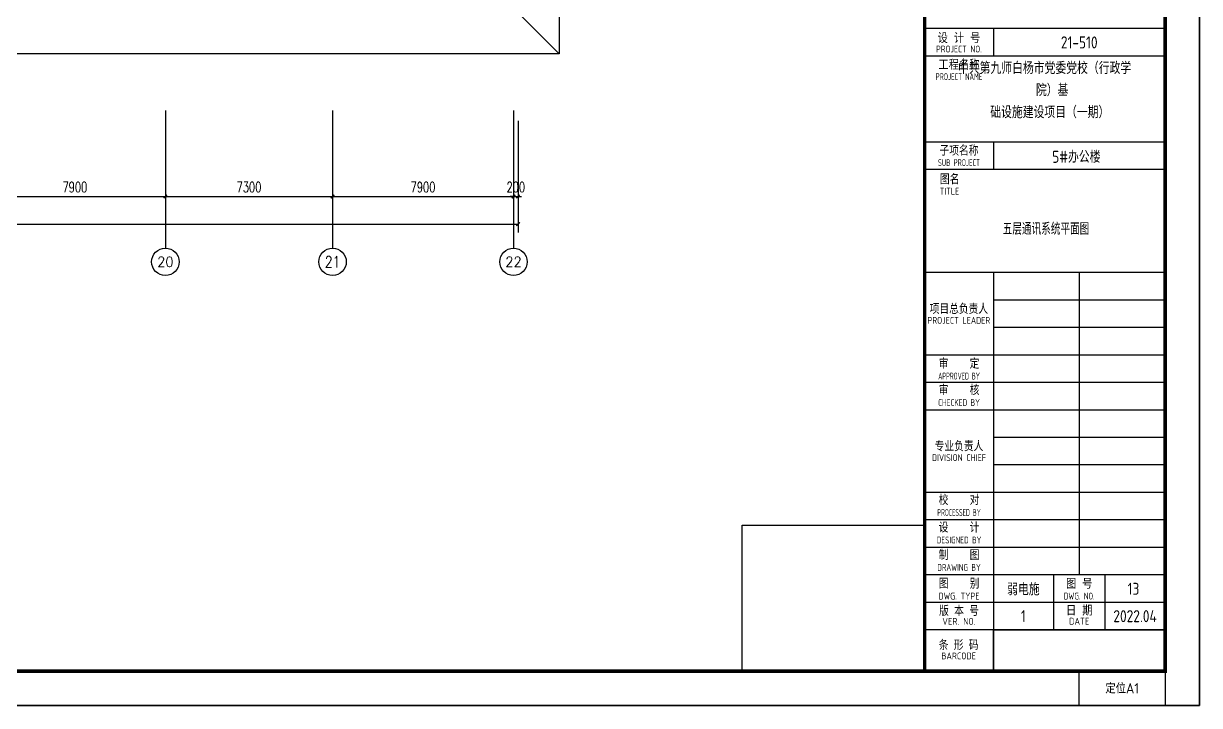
# Model space of a CAD drawing. Extents: x 1398449 to 2142961, y 256969 to 1032940.
# Drawn here: x 1636598 to 1687939, y 256969 to 286743 of the extents above; entities that cross this region are included whole.
import ezdxf
from ezdxf.enums import TextEntityAlignment as Align

# ---------------------------------------------------------------- set-up
doc = ezdxf.new("R2010")
doc.units = 0
doc.header["$LTSCALE"] = 1500
doc.header["$PDSIZE"] = 50
for name, color, linetype in [('1-建筑底图', 8, 'Continuous'), ('AXIS_TEXT', 7, 'Continuous'), ('BTTK', 7, 'Continuous'), ('PUB_TITLE', 4, 'Continuous'), ('TEL_TEXT', 7, 'Continuous'), ('党校-主楼（一期）参照$0$PUB_TITLE', 7, 'Continuous')]:
    doc.layers.add(name, color=color, linetype=linetype)
doc.layers.add('yichutu', color=7, linetype='Continuous', true_color=0xffffff, plot=False)
doc.layers.add('条形码', color=7, linetype='Continuous', plot=False)
doc.layers.add('验收章', color=7, linetype='Continuous', plot=False)
doc.styles.add('_TCH_AXIS', font='COMPLEX', dxfattribs={"bigfont": 'GBCBIG'})
doc.styles.add('_TCH_DIM_T3', font='SIMPLEX', dxfattribs={"width": 0.705882, "bigfont": 'GBCBIG'})
doc.styles.add('_TEL_DIM', font='SIMPLEX', dxfattribs={"width": 0.8, "height": 3.5, "bigfont": 'HZTXT'})
doc.styles.add('COMPLEX', font='COMPLEX')
doc.styles.add('HZ(TK)', font='geniso.shx', dxfattribs={"width": 0.9, "bigfont": 'hztxt.shx'})
doc.styles.get("Standard").update_dxf_attribs({"font": 'gbeitc.shx', "bigfont": 'gbcbig.shx'})
doc.linetypes.add('JIEDI', pattern='A,1.25,-0.25,0.25,-0.25,0.625,["/",Standard,S=0.6,R=0,X=0,Y=-0.3],0.625,-0.25,0.25,-0.25', length=4)
doc.dimstyles.new('_TCH_ARCH&&150', dxfattribs={"dimtxt": 446.25, "dimasz": 150, "dimexe": 375, "dimexo": 450, "dimgap": 189.375, "dimtad": 1, "dimdec": 0, "dimzin": 0, "dimdsep": 46, "dimtxsty": '_TCH_DIM_T3', "dimblk": 'ARCHTICK', "dimcen": 0.09, "dimclrt": 7, "dimazin": 2, "dimtfac": 1, "dimtdec": 0, "dimtix": 1, "dimtmove": 2, "dimatfit": 3, "dimfxl": 1, "dimtolj": 1, "dimtzin": 0, "dimarcsym": 0})

# ---------------------------------------------------------------- blocks, each defined once
blk = doc.blocks.new('_ArchTick')
at = {"color": 0, "linetype": 'ByBlock', "const_width": 0.4}
blk.add_lwpolyline([(-0.5, -0.5), (0.5, 0.5)], dxfattribs=at)
blk = doc.blocks.new('*D510')
at = {"layer": '1-建筑底图', "color": 0, "lineweight": -2, "transparency": 16777216}
for p, q in [((115800, -4828), (115800, -8503)), ((123700, -4828), (123700, -8503)), ((115800, -8128), (123700, -8128))]:
    blk.add_line(p, q, dxfattribs=at)
at = {"layer": 'Defpoints', "color": 0}
for p in [(115800, -4378), (123700, -4378), (123700, -8128)]:
    blk.add_point(p, dxfattribs=at)
at = {"layer": '1-建筑底图', "color": 0, "lineweight": -2, "transparency": 16777216, "xscale": 150, "yscale": 150, "zscale": 150, "rotation": 180}
blk.add_blockref('_ArchTick', (115800, -8128), dxfattribs=at)
at = {"layer": '1-建筑底图', "color": 0, "lineweight": -2, "transparency": 16777216, "xscale": 150, "yscale": 150, "zscale": 150}
blk.add_blockref('_ArchTick', (123700, -8128), dxfattribs=at)
at = {"layer": '1-建筑底图', "color": 7, "transparency": 16777216, "insert": (119750, -7716), "char_height": 446.2, "attachment_point": 5, "style": '_TCH_DIM_T3'}
blk.add_mtext('\\A1;7900', dxfattribs=at)
blk = doc.blocks.new('*D511')
at = {"layer": '1-建筑底图', "color": 0, "lineweight": -2, "transparency": 16777216}
for p, q in [((123700, -4828), (123700, -8503)), ((131000, -4828), (131000, -8503)), ((123700, -8128), (131000, -8128))]:
    blk.add_line(p, q, dxfattribs=at)
at = {"layer": 'Defpoints', "color": 0}
for p in [(123700, -4378), (131000, -4378), (131000, -8128)]:
    blk.add_point(p, dxfattribs=at)
at = {"layer": '1-建筑底图', "color": 0, "lineweight": -2, "transparency": 16777216, "xscale": 150, "yscale": 150, "zscale": 150, "rotation": 180}
blk.add_blockref('_ArchTick', (123700, -8128), dxfattribs=at)
at = {"layer": '1-建筑底图', "color": 0, "lineweight": -2, "transparency": 16777216, "xscale": 150, "yscale": 150, "zscale": 150}
blk.add_blockref('_ArchTick', (131000, -8128), dxfattribs=at)
at = {"layer": '1-建筑底图', "color": 7, "transparency": 16777216, "insert": (127350, -7716), "char_height": 446.2, "attachment_point": 5, "style": '_TCH_DIM_T3'}
blk.add_mtext('\\A1;7300', dxfattribs=at)
blk = doc.blocks.new('*D512')
at = {"layer": '1-建筑底图', "color": 0, "lineweight": -2, "transparency": 16777216}
for p, q in [((131000, -4828), (131000, -8503)), ((138900, -4828), (138900, -8503)), ((131000, -8128), (138900, -8128))]:
    blk.add_line(p, q, dxfattribs=at)
at = {"layer": 'Defpoints', "color": 0}
for p in [(131000, -4378), (138900, -4378), (138900, -8128)]:
    blk.add_point(p, dxfattribs=at)
at = {"layer": '1-建筑底图', "color": 0, "lineweight": -2, "transparency": 16777216, "xscale": 150, "yscale": 150, "zscale": 150, "rotation": 180}
blk.add_blockref('_ArchTick', (131000, -8128), dxfattribs=at)
at = {"layer": '1-建筑底图', "color": 0, "lineweight": -2, "transparency": 16777216, "xscale": 150, "yscale": 150, "zscale": 150}
blk.add_blockref('_ArchTick', (138900, -8128), dxfattribs=at)
at = {"layer": '1-建筑底图', "color": 7, "transparency": 16777216, "insert": (134950, -7716), "char_height": 446.2, "attachment_point": 5, "style": '_TCH_DIM_T3'}
blk.add_mtext('\\A1;7900', dxfattribs=at)
blk = doc.blocks.new('*D513')
at = {"layer": '1-建筑底图', "color": 0, "lineweight": -2, "transparency": 16777216}
for p, q in [((138900, -4828), (138900, -8503)), ((139100, -4828), (139100, -8503)), ((138900, -8128), (138750, -8128)), ((138900, -8128), (139100, -8128)), ((139100, -8128), (139250, -8128))]:
    blk.add_line(p, q, dxfattribs=at)
at = {"layer": 'Defpoints', "color": 0}
for p in [(138900, -4378), (139100, -4378), (139100, -8128)]:
    blk.add_point(p, dxfattribs=at)
at = {"layer": '1-建筑底图', "color": 0, "lineweight": -2, "transparency": 16777216, "xscale": 150, "yscale": 150, "zscale": 150}
blk.add_blockref('_ArchTick', (138900, -8128), dxfattribs=at)
at = {"layer": '1-建筑底图', "color": 0, "lineweight": -2, "transparency": 16777216, "xscale": 150, "yscale": 150, "zscale": 150, "rotation": 180}
blk.add_blockref('_ArchTick', (139100, -8128), dxfattribs=at)
at = {"layer": '1-建筑底图', "color": 7, "transparency": 16777216, "insert": (139000, -7716), "char_height": 446.2, "attachment_point": 5, "style": '_TCH_DIM_T3'}
blk.add_mtext('\\A1;200', dxfattribs=at)
blk = doc.blocks.new('*D514')
at = {"layer": '1-建筑底图', "color": 0, "lineweight": -2, "transparency": 16777216}
for p, q in [((-100, -4828), (-100, -9703)), ((139100, -4828), (139100, -9703)), ((-100, -9328), (139100, -9328))]:
    blk.add_line(p, q, dxfattribs=at)
at = {"layer": 'Defpoints', "color": 0}
for p in [(-100, -4378), (139100, -4378), (139100, -9328)]:
    blk.add_point(p, dxfattribs=at)
at = {"layer": '1-建筑底图', "color": 0, "lineweight": -2, "transparency": 16777216, "xscale": 150, "yscale": 150, "zscale": 150, "rotation": 180}
blk.add_blockref('_ArchTick', (-100, -9328), dxfattribs=at)
at = {"layer": '1-建筑底图', "color": 0, "lineweight": -2, "transparency": 16777216, "xscale": 150, "yscale": 150, "zscale": 150}
blk.add_blockref('_ArchTick', (139100, -9328), dxfattribs=at)
at = {"layer": '1-建筑底图', "color": 7, "transparency": 16777216, "insert": (69500, -8916), "char_height": 446.2, "attachment_point": 5, "style": '_TCH_DIM_T3'}
blk.add_mtext('\\A1;139200', dxfattribs=at)
blk = doc.blocks.new('_AXISO')
blk.add_circle((0, 0), 0.5)
at = {"layer": 'AXIS_TEXT', "style": 'COMPLEX', "width": 1.041667}
blk.add_attdef('A', text='', height=0.56, dxfattribs=at).set_placement((-0.25, -0.28), (0.25, -0.28), align=Align.FIT)
blk = doc.blocks.new('vhtemplate_2020年新竖式图框_A1_1_2', base_point=(-420.5, 0))
at = {"layer": 'BTTK'}
for p, q in [((831, 197), (761, 197)), ((781, 197), (781, 189)), ((831, 189), (761, 189)), ((831, 164), (761, 164)), ((781, 164), (781, 156)), ((831, 156), (761, 156)), ((831, 126), (761, 126)), ((781, 126), (781, 10)), ((806, 126), (806, 38)), ((831, 118), (781, 118)), ((831, 110), (781, 110)), ((831, 102), (761, 102)), ((831, 94), (761, 94)), ((831, 86), (761, 86)), ((831, 78), (781, 78)), ((831, 70), (781, 70)), ((831, 62), (761, 62)), ((831, 54), (761, 54)), ((831, 46), (761, 46)), ((831, 38), (761, 38)), ((798.5, 38), (798.5, 22)), ((813.5, 38), (813.5, 22)), ((831, 30), (761, 30)), ((831, 22), (761, 22))]:
    blk.add_line(p, q, dxfattribs=at)
at = {"layer": 'PUB_TITLE', "color": 7}
blk.add_lwpolyline([(-420.5, 594), (841, 594), (841, 0), (-420.5, 0)], close=True, dxfattribs=at)
at = {"layer": 'PUB_TITLE', "const_width": 1}
blk.add_lwpolyline([(-395.5, 10), (831, 10), (831, 584), (-395.5, 584)], close=True, dxfattribs=at)
blk.add_lwpolyline([(761, 10), (761, 584)], dxfattribs=at)
at = {"layer": '条形码'}
blk.add_lwpolyline([(781, 22), (831, 22), (831, 10), (781, 10)], close=True, dxfattribs=at)
at = {"layer": '验收章'}
for points in [[(761, 10), (707.93, 10), (707.93, 52.53), (761, 52.53)], [(806, 10), (831, 10), (831, 0), (806, 0)]]:
    blk.add_lwpolyline(points, close=True, dxfattribs=at)
at = {"layer": 'BTTK', "style": 'HZ(TK)'}
for s, height, p in [('设 计 号', 3, (771, 194.28)), ('工程名称', 3, (771, 186.52)), ('图 号', 3, (806, 35.46)), ('日 期', 3, (806, 27.67)), ('VER. NO.', 2, (771, 24.48)), ('DATE', 2, (806, 24.52))]:
    blk.add_text(s, height=height, dxfattribs=at).set_placement(p, align=Align.MIDDLE_CENTER)
for s, height, width, p in [('PROJECT NO.', 2, 0.75, (771, 191.07)), ('PROJECT NAME', 2, 0.65, (771, 183.03)), ('子项名称', 3, 0.9, (771, 161.52)), ('SUB PROJECT', 2, 0.65, (771, 158.01)), ('项目总负责人', 3, 0.9, (770.96, 115.45)), ('PROJECT LEADER', 2, 0.8, (770.96, 112.09)), ('审    定', 3, 0.9, (771.02, 99.52)), ('APPROVED BY', 2, 0.6, (771.02, 95.87)), ('审    核', 3, 0.9, (771.02, 91.83)), ('CHECKED BY', 2, 0.7, (771.02, 88.18)), ('专业负责人', 3, 0.9, (771, 75.48)), ('DIVISION CHIEF', 2, 0.8, (771, 72.15)), ('校    对', 3, 0.9, (771.02, 59.83)), ('PROCESSED BY', 2, 0.6, (771.02, 56.17)), ('设    计', 3, 0.9, (771.02, 51.83)), ('DESIGNED BY', 2, 0.7, (771.02, 48.17)), ('制    图', 3, 0.9, (771.02, 43.83)), ('DRAWING BY', 2, 0.7, (771.02, 40.17)), ('图    别', 3, 0.9, (771.02, 35.5)), ('DWG. TYPE', 2, 0.8, (771.02, 31.84)), ('DWG. NO.', 2, 0.7, (806, 31.84)), ('版 本 号', 3, 0.9, (771.02, 27.57)), ('条 形 码', 3, 0.9, (770.9, 17.6)), ('BARCODE', 2, 0.95, (770.9, 14.42))]:
    blk.add_text(s, height=height, dxfattribs=dict(at, width=width)).set_placement(p, align=Align.MIDDLE_CENTER)
for s, height, width, p in [('图名', 3, 0.9, (765.46, 153.22)), ('TITLE', 2, 0.8, (765.4, 149.68))]:
    blk.add_text(s, height=height, dxfattribs=dict(at, width=width)).set_placement(p, align=Align.MIDDLE_LEFT)
at = {"layer": 'BTTK', "color": 4, "style": 'HZ(TK)', "width": 0.9}
for tag, p in [('合作单位', (796, 511.5)), ('建设单位', (796, 209.5)), ('工程名称', (796, 176.5)), ('子项名称', (806, 160)), ('图纸名称', (796, 141))]:
    blk.add_attdef(tag, text='', height=3.5, dxfattribs=at).set_placement(p, align=Align.MIDDLE_CENTER)
for tag, p in [('注册证书号', (808.5, 309.01)), ('注册印章号', (808.5, 301.01)), ('设计号', (806, 193)), ('图别', (789.75, 34)), ('图号', (822.25, 34)), ('版本号', (789.75, 26)), ('日期', (822.25, 26))]:
    blk.add_attdef(tag, text='', height=3.5, dxfattribs=at).set_placement(p, align=Align.MIDDLE)
at = {"layer": '验收章', "style": 'HZ(TK)'}
blk.add_text('定位A1', height=3, dxfattribs=at).set_placement((818.5, 5), align=Align.MIDDLE_CENTER)
blk = doc.blocks.new('yct-1261-594-189225-89100-150-1004.0')
at = {"layer": 'yichutu', "color": 7, "true_color": 0xffffff}
blk.add_lwpolyline([(0, 0), (0, 89100), (189225, 89100), (189225, 0)], close=True, dxfattribs=at)
blk = doc.blocks.new('1-五层建筑底图')
at = {"layer": '1-建筑底图', "color": 251}
blk.add_line((140900, -1900), (138700, 300), dxfattribs=at)
at = {"layer": '1-建筑底图'}
for p, q in [((123700, -4378.1), (123700, -10378.1)), ((131000, -4378.1), (131000, -10378.1)), ((138900, -4378.1), (138900, -10378.1))]:
    blk.add_line(p, q, dxfattribs=at)
at = {"layer": '1-建筑底图', "color": 251}
blk.add_lwpolyline([(113800, 31500), (113800, 38400), (140900, 38400), (140900, -1900), (113800, -1900), (113800, 28100)], dxfattribs=at)
at = {"layer": '1-建筑底图'}
ref = blk.add_blockref('_AXISO', (123700, -10978.1), dxfattribs=dict(at, xscale=1200, yscale=1200, zscale=1200))
ref.add_attrib('A', '20', dxfattribs={"layer": 'AXIS_TEXT', "height": 441.41, "style": '_TCH_AXIS'}).set_placement((123342.7, -11198.8), (124057.3, -11198.8), align=Align.FIT)
ref = blk.add_blockref('_AXISO', (131000, -10978.1), dxfattribs=dict(at, xscale=1200, yscale=1200, zscale=1200))
ref.add_attrib('A', '21', dxfattribs={"layer": 'AXIS_TEXT', "height": 492.67, "style": '_TCH_AXIS'}).set_placement((130659.8, -11224.5), (131340.2, -11224.5), align=Align.FIT)
ref = blk.add_blockref('_AXISO', (138900, -10978.1), dxfattribs=dict(at, xscale=1200, yscale=1200, zscale=1200))
ref.add_attrib('A', '22', dxfattribs={"layer": 'AXIS_TEXT', "height": 441.41, "style": '_TCH_AXIS'}).set_placement((138542.7, -11198.8), (139257.3, -11198.8), align=Align.FIT)
for p1, p2, distance, picture, middle in [((-100, -4378.1), (139100, -4378.1), -4950, '*D514', (69500, -8915.6)), ((115800, -4378.1), (123700, -4378.1), -3750, '*D510', (119750, -7715.6)), ((123700, -4378.1), (131000, -4378.1), -3750, '*D511', (127350, -7715.6)), ((131000, -4378.1), (138900, -4378.1), -3750, '*D512', (134950, -7715.6)), ((138900, -4378.1), (139100, -4378.1), -3750, '*D513', (139000, -7715.6))]:
    dim = blk.add_aligned_dim(p1=p1, p2=p2, distance=distance, dimstyle='_TCH_ARCH&&150', dxfattribs=at)
    dim.commit()
    dim.dimension.update_dxf_attribs({"geometry": picture, "text_midpoint": middle})

msp = doc.modelspace()

# ---------------------------------------------------------------- linework, layer by layer
at = {"layer": '党校-主楼（一期）参照$0$PUB_TITLE'}
msp.add_lwpolyline([(1498789.3, 256969), (1687939.3, 256969), (1687939.3, 346069), (1498789.3, 346069)], close=True, dxfattribs=at)
at = {"layer": '党校-主楼（一期）参照$0$PUB_TITLE', "const_width": 150}
msp.add_lwpolyline([(1502539.3, 258469), (1686439.3, 258469), (1686439.3, 344569), (1502539.3, 344569)], close=True, dxfattribs=at)

# ---------------------------------------------------------------- block references
ref = msp.add_blockref('vhtemplate_2020年新竖式图框_A1_1_2', (1498714.3, 256969), dxfattribs=dict(xscale=150, yscale=150, zscale=150))
ref.add_attrib('日期', '2022.04', dxfattribs={"layer": 'BTTK', "color": 4, "height": 525, "style": 'HZ(TK)', "width": 0.9}).set_placement((1685126.8, 260869), align=Align.MIDDLE)
ref.add_attrib('版本号', '1', dxfattribs={"layer": 'BTTK', "color": 4, "height": 525, "style": 'HZ(TK)', "width": 0.9}).set_placement((1680251.8, 260869), align=Align.MIDDLE)
ref.add_attrib('图别', '弱电施', dxfattribs={"layer": 'BTTK', "color": 4, "height": 525, "style": 'HZ(TK)', "width": 0.9}).set_placement((1680251.8, 262069), align=Align.MIDDLE)
ref.add_attrib('设计号', '21-510', dxfattribs={"layer": 'BTTK', "color": 4, "height": 525, "style": 'HZ(TK)', "width": 0.9}).set_placement((1682689.3, 285919), align=Align.MIDDLE)
ref.add_attrib('子项名称_001', '5#办公楼', (1681509.3, 280660.3), dxfattribs={"layer": 'BTTK', "color": 4, "height": 525, "style": 'HZ(TK)', "width": 0.9})
ref.add_attrib('工程名称_001', '中共第九师白杨市党委党校（行政学', (1677397.8, 284537.7), dxfattribs={"layer": 'BTTK', "color": 4, "height": 525, "style": 'HZ(TK)', "width": 0.9})
ref.add_attrib('工程名称_002', '院）基', (1680799.4, 283575.2), dxfattribs={"layer": 'BTTK', "color": 4, "height": 525, "style": 'HZ(TK)', "width": 0.9})
ref.add_attrib('工程名称_003', '础设施建设项目（一期）', (1678804.7, 282607.8), dxfattribs={"layer": 'BTTK', "color": 4, "height": 525, "style": 'HZ(TK)', "width": 0.9})
at = {"layer": '1-建筑底图', "linetype": 'JIEDI'}
msp.add_blockref('1-五层建筑底图', (1519091, 287317.1), dxfattribs=at)
at = {"layer": 'yichutu'}
msp.add_blockref('yct-1261-594-189225-89100-150-1004.0', (1498714.3, 256969), dxfattribs=at)

# ---------------------------------------------------------------- texts
at = {"layer": 'TEL_TEXT', "color": 4}
for s, style, width, p in [('五层通讯系统平面图', '_TEL_DIM', 0.8, (1679348.9, 277518.1)), ('13', 'HZ(TK)', 0.9, (1684805, 261801.4))]:
    msp.add_text(s, height=525, dxfattribs=dict(at, style=style, width=width)).set_placement(p)

doc.saveas('drawing.dxf')
